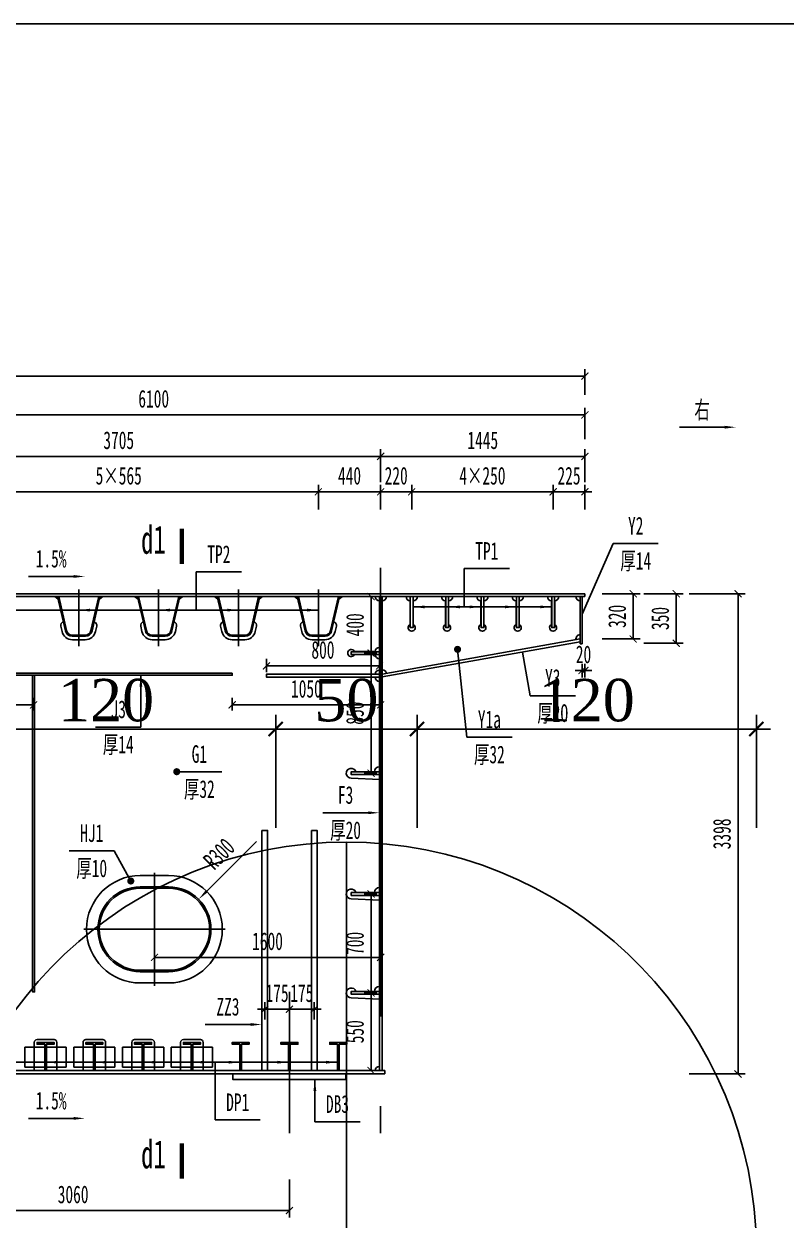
# Model space of a CAD drawing. Extents: x -149716 to 104715, y -26828 to 33500.
# Drawn here: x 919 to 6310, y 5526 to 13989 of the extents above; entities that cross this region are included whole.
import ezdxf
from ezdxf.enums import TextEntityAlignment as Align

# ---------------------------------------------------------------- set-up
doc = ezdxf.new("R2010")
doc.units = 0
doc.header["$LTSCALE"] = 1000
doc.linetypes.add('CENTER', pattern=[50.8, 31.75, -6.35, 6.35, -6.35])
doc.linetypes.add('DASHED', pattern=[19.05, 12.7, -6.35])
doc.layers.get('0').update_dxf_attribs({"linetype": 'CONTINUOUS'})
doc.layers.get('Defpoints').update_dxf_attribs({"color": 250, "linetype": 'CONTINUOUS'})
doc.layers.add('01', color=1, linetype='CONTINUOUS', lineweight=25)
for name, color, linetype in [('02', 2, 'CONTINUOUS'), ('03', 3, 'DASHED'), ('04', 4, 'CONTINUOUS'), ('06', 6, 'CENTER'), ('07', 7, 'CONTINUOUS')]:
    doc.layers.add(name, color=color, linetype=linetype)
doc.styles.add('dd', font='times.ttf')
doc.styles.add('仿宋', font='simfang.ttf', dxfattribs={"width": 0.64})
doc.dimstyles.new('1：50', dxfattribs={"dimscale": 50, "dimtxt": 2.5, "dimasz": 1, "dimexe": 1, "dimexo": 0, "dimgap": 1, "dimtad": 1, "dimdec": 1, "dimdsep": 46, "dimtxsty": '仿宋', "dimblk": 'ARCHTICK', "dimcen": 0, "dimclrd": 256, "dimclre": 256, "dimclrt": 256, "dimazin": 2, "dimtfac": 1, "dimtdec": 1, "dimtix": 1, "dimtmove": 2, "dimatfit": 3, "dimfxl": 1, "dimtvp": 0.8, "dimtolj": 1, "dimtzin": 0, "dimlwd": -1, "dimlwe": -1, "dimarcsym": 0})
doc.dimstyles.get("Standard").update_dxf_attribs({"dimtxt": 0.18, "dimasz": 0.18, "dimexe": 0.18, "dimexo": 0.0625, "dimgap": 0.09, "dimtad": 0, "dimtih": 1, "dimtoh": 1, "dimdec": 4, "dimzin": 0, "dimdsep": 46, "dimtxsty": 'Standard', "dimcen": 0.09, "dimadec": 0, "dimazin": 0, "dimtfac": 1, "dimtdec": 4, "dimtofl": 0, "dimtmove": 0, "dimatfit": 3, "dimfxl": 1, "dimtolj": 1, "dimtzin": 0, "dimarcsym": 0})

# ---------------------------------------------------------------- blocks, each defined once
blk = doc.blocks.new('_ArchTick')
at = {"color": 0, "linetype": 'ByBlock', "const_width": 0.15}
blk.add_lwpolyline([(-0.5, -0.5), (0.5, 0.5)], dxfattribs=at)
blk = doc.blocks.new('*D13')
at = {"layer": '04', "transparency": 16777216}
for p, q in [((50177.6, 138194.4), (50177.6, 138377.4)), ((64477.6, 138194.4), (64477.6, 138377.4)), ((50177.6, 138327.4), (64477.6, 138327.4))]:
    blk.add_line(p, q, dxfattribs=at)
at = {"layer": 'Defpoints', "color": 0, "transparency": 16777216}
for p in [(64477.6, 138327.4), (50177.6, 138194.4), (64477.6, 138194.4)]:
    blk.add_point(p, dxfattribs=at)
at = {"layer": '04', "transparency": 16777216, "xscale": 50, "yscale": 50, "zscale": 50, "rotation": 180}
blk.add_blockref('_ArchTick', (50177.6, 138327.4), dxfattribs=at)
at = {"layer": '04', "transparency": 16777216, "xscale": 50, "yscale": 50, "zscale": 50}
blk.add_blockref('_ArchTick', (64477.6, 138327.4), dxfattribs=at)
at = {"layer": '04', "transparency": 16777216, "insert": (57327.6, 138440.6), "char_height": 125, "attachment_point": 5, "style": '仿宋'}
blk.add_mtext('\\A1;14300', dxfattribs=at)
blk = doc.blocks.new('*D21')
at = {"layer": '04', "transparency": 16777216}
for p, q in [((58377.6, 137881.2), (58377.6, 138102.9)), ((58377.6, 138052.9), (64477.6, 138052.9)), ((64477.6, 137881.2), (64477.6, 138102.9))]:
    blk.add_line(p, q, dxfattribs=at)
at = {"layer": 'Defpoints', "color": 0, "transparency": 16777216}
for p in [(64477.6, 138052.9), (58377.6, 137881.2), (64477.6, 137881.2)]:
    blk.add_point(p, dxfattribs=at)
at = {"layer": '04', "transparency": 16777216, "xscale": 50, "yscale": 50, "zscale": 50, "rotation": 180}
blk.add_blockref('_ArchTick', (58377.6, 138052.9), dxfattribs=at)
at = {"layer": '04', "transparency": 16777216, "xscale": 50, "yscale": 50, "zscale": 50}
blk.add_blockref('_ArchTick', (64477.6, 138052.9), dxfattribs=at)
at = {"layer": '04', "transparency": 16777216, "insert": (61427.6, 138166.1), "char_height": 125, "attachment_point": 5, "style": '仿宋'}
blk.add_mtext('\\A1;6100', dxfattribs=at)
blk = doc.blocks.new('*D30')
at = {"layer": '04', "transparency": 16777216}
for p, q in [((59327.6, 137576.6), (59327.6, 137809.5)), ((63032.6, 137576.6), (63032.6, 137809.5)), ((63032.6, 137759.5), (59327.6, 137759.5))]:
    blk.add_line(p, q, dxfattribs=at)
at = {"layer": 'Defpoints', "color": 0, "transparency": 16777216}
for p in [(59327.6, 137759.5), (59327.6, 137576.6), (63032.6, 137576.6)]:
    blk.add_point(p, dxfattribs=at)
at = {"layer": '04', "transparency": 16777216, "xscale": 50, "yscale": 50, "zscale": 50, "rotation": 180}
blk.add_blockref('_ArchTick', (59327.6, 137759.5), dxfattribs=at)
at = {"layer": '04', "transparency": 16777216, "xscale": 50, "yscale": 50, "zscale": 50}
blk.add_blockref('_ArchTick', (63032.6, 137759.5), dxfattribs=at)
at = {"layer": '04', "transparency": 16777216, "insert": (61180.1, 137872.8), "char_height": 125, "attachment_point": 5, "style": '仿宋'}
blk.add_mtext('\\A1;3705', dxfattribs=at)
blk = doc.blocks.new('*D32')
at = {"layer": '04', "transparency": 16777216}
for p, q in [((59767.6, 137383.7), (59767.6, 137558.5)), ((62592.6, 137383.7), (62592.6, 137558.5)), ((59767.6, 137508.5), (62592.6, 137508.5))]:
    blk.add_line(p, q, dxfattribs=at)
at = {"layer": 'Defpoints', "color": 0, "transparency": 16777216}
for p in [(62592.6, 137508.5), (59767.6, 137383.7), (62592.6, 137383.7)]:
    blk.add_point(p, dxfattribs=at)
at = {"layer": '04', "transparency": 16777216, "xscale": 50, "yscale": 50, "zscale": 50, "rotation": 180}
blk.add_blockref('_ArchTick', (59767.6, 137508.5), dxfattribs=at)
at = {"layer": '04', "transparency": 16777216, "xscale": 50, "yscale": 50, "zscale": 50}
blk.add_blockref('_ArchTick', (62592.6, 137508.5), dxfattribs=at)
at = {"layer": '04', "transparency": 16777216, "insert": (61180.1, 137621.7), "char_height": 125, "attachment_point": 5, "style": '仿宋'}
blk.add_mtext('\\A1;5×565', dxfattribs=at)
blk = doc.blocks.new('*D33')
at = {"layer": '04', "transparency": 16777216}
for p, q in [((62592.6, 137383.7), (62592.6, 137558.5)), ((63032.6, 137383.7), (63032.6, 137558.5)), ((63032.6, 137508.5), (62592.6, 137508.5))]:
    blk.add_line(p, q, dxfattribs=at)
at = {"layer": 'Defpoints', "color": 0, "transparency": 16777216}
for p in [(62592.6, 137508.5), (62592.6, 137383.7), (63032.6, 137383.7)]:
    blk.add_point(p, dxfattribs=at)
at = {"layer": '04', "transparency": 16777216, "xscale": 50, "yscale": 50, "zscale": 50, "rotation": 180}
blk.add_blockref('_ArchTick', (62592.6, 137508.5), dxfattribs=at)
at = {"layer": '04', "transparency": 16777216, "xscale": 50, "yscale": 50, "zscale": 50}
blk.add_blockref('_ArchTick', (63032.6, 137508.5), dxfattribs=at)
at = {"layer": '04', "transparency": 16777216, "insert": (62812.6, 137621.7), "char_height": 125, "attachment_point": 5, "style": '仿宋'}
blk.add_mtext('\\A1;440', dxfattribs=at)
blk = doc.blocks.new('*D34')
at = {"layer": '04', "transparency": 16777216}
for p, q in [((63032.6, 137383.7), (63032.6, 137558.5)), ((63252.6, 137383.7), (63252.6, 137558.5)), ((63032.6, 137508.5), (62982.6, 137508.5)), ((63032.6, 137508.5), (63252.6, 137508.5)), ((63252.6, 137508.5), (63302.6, 137508.5))]:
    blk.add_line(p, q, dxfattribs=at)
at = {"layer": 'Defpoints', "color": 0, "transparency": 16777216}
for p in [(63252.6, 137508.5), (63032.6, 137383.7), (63252.6, 137383.7)]:
    blk.add_point(p, dxfattribs=at)
at = {"layer": '04', "transparency": 16777216, "xscale": 50, "yscale": 50, "zscale": 50}
blk.add_blockref('_ArchTick', (63032.6, 137508.5), dxfattribs=at)
at = {"layer": '04', "transparency": 16777216, "xscale": 50, "yscale": 50, "zscale": 50, "rotation": 180}
blk.add_blockref('_ArchTick', (63252.6, 137508.5), dxfattribs=at)
at = {"layer": '04', "transparency": 16777216, "insert": (63142.6, 137621.7), "char_height": 125, "attachment_point": 5, "style": '仿宋'}
blk.add_mtext('\\A1;220', dxfattribs=at)
blk = doc.blocks.new('*D35')
at = {"layer": '04', "transparency": 16777216}
for p, q in [((63252.6, 137383.7), (63252.6, 137558.5)), ((64252.6, 137383.7), (64252.6, 137558.5)), ((63252.6, 137508.5), (64252.6, 137508.5))]:
    blk.add_line(p, q, dxfattribs=at)
at = {"layer": 'Defpoints', "color": 0, "transparency": 16777216}
for p in [(64252.6, 137508.5), (63252.6, 137383.7), (64252.6, 137383.7)]:
    blk.add_point(p, dxfattribs=at)
at = {"layer": '04', "transparency": 16777216, "xscale": 50, "yscale": 50, "zscale": 50, "rotation": 180}
blk.add_blockref('_ArchTick', (63252.6, 137508.5), dxfattribs=at)
at = {"layer": '04', "transparency": 16777216, "xscale": 50, "yscale": 50, "zscale": 50}
blk.add_blockref('_ArchTick', (64252.6, 137508.5), dxfattribs=at)
at = {"layer": '04', "transparency": 16777216, "insert": (63752.6, 137621.7), "char_height": 125, "attachment_point": 5, "style": '仿宋'}
blk.add_mtext('\\A1;4×250', dxfattribs=at)
blk = doc.blocks.new('*D36')
at = {"layer": '04', "transparency": 16777216}
for p, q in [((64252.6, 137383.7), (64252.6, 137558.5)), ((64477.6, 137383.7), (64477.6, 137558.5)), ((64252.6, 137508.5), (64202.6, 137508.5)), ((64252.6, 137508.5), (64477.6, 137508.5)), ((64477.6, 137508.5), (64527.6, 137508.5))]:
    blk.add_line(p, q, dxfattribs=at)
at = {"layer": 'Defpoints', "color": 0, "transparency": 16777216}
for p in [(64477.6, 137508.5), (64252.6, 137383.7), (64477.6, 137383.7)]:
    blk.add_point(p, dxfattribs=at)
at = {"layer": '04', "transparency": 16777216, "xscale": 50, "yscale": 50, "zscale": 50}
blk.add_blockref('_ArchTick', (64252.6, 137508.5), dxfattribs=at)
at = {"layer": '04', "transparency": 16777216, "xscale": 50, "yscale": 50, "zscale": 50, "rotation": 180}
blk.add_blockref('_ArchTick', (64477.6, 137508.5), dxfattribs=at)
at = {"layer": '04', "transparency": 16777216, "insert": (64365.1, 137621.7), "char_height": 125, "attachment_point": 5, "style": '仿宋'}
blk.add_mtext('\\A1;225', dxfattribs=at)
blk = doc.blocks.new('*D37')
at = {"layer": '04', "transparency": 16777216}
for p, q in [((63032.6, 137576.6), (63032.6, 137809.5)), ((64477.6, 137576.6), (64477.6, 137809.5)), ((63032.6, 137759.5), (64477.6, 137759.5))]:
    blk.add_line(p, q, dxfattribs=at)
at = {"layer": 'Defpoints', "color": 0, "transparency": 16777216}
for p in [(64477.6, 137759.5), (63032.6, 137576.6), (64477.6, 137576.6)]:
    blk.add_point(p, dxfattribs=at)
at = {"layer": '04', "transparency": 16777216, "xscale": 50, "yscale": 50, "zscale": 50, "rotation": 180}
blk.add_blockref('_ArchTick', (63032.6, 137759.5), dxfattribs=at)
at = {"layer": '04', "transparency": 16777216, "xscale": 50, "yscale": 50, "zscale": 50}
blk.add_blockref('_ArchTick', (64477.6, 137759.5), dxfattribs=at)
at = {"layer": '04', "transparency": 16777216, "insert": (63755.1, 137872.8), "char_height": 125, "attachment_point": 5, "style": '仿宋'}
blk.add_mtext('\\A1;1445', dxfattribs=at)
blk = doc.blocks.new('顶底板板肋带过焊孔')
at = {"layer": '01'}
blk.add_lwpolyline([(50530.3, 112160.4, 0.404482), (50559.3, 112130.4), (50559.3, 111962.8, 4.313631), (50581.3, 111962.8), (50581.3, 112130.4, 0.404482), (50610.3, 112160.4)], format="xyb", dxfattribs=at)
at = {"layer": '02'}
blk.add_lwpolyline([(50560.3, 112160.4), (50580.3, 112160.4), (50580.3, 111940.4), (50560.3, 111940.4)], close=True, dxfattribs=at)
blk = doc.blocks.new('U2加劲肋带过焊孔')
at = {"layer": '01'}
for p, q in [((48376, 137282.9), (48036, 137282.9)), ((48036, 137282.9), (48060.5, 137263.4)), ((48376, 137282.9), (48351.4, 137263.4)), ((48079.1, 137072.9), (48087.6, 137035.9)), ((48332.9, 137072.9), (48324.3, 137035.9)), ((48251.2, 136977.9), (48160.7, 136977.9))]:
    blk.add_line(p, q, dxfattribs=at)
for centre, radius, start, end in [((48103.4, 137078.6), 25, 103.06932, 193.06932), ((48160.7, 137052.9), 75, 193.06932, 270), ((48251.2, 137052.9), 75, 270, 346.93068), ((48308.5, 137078.6), 25, 346.93068, 76.93068)]:
    blk.add_arc(centre, radius, start, end, dxfattribs=at)
at = {"layer": '02'}
for points in [[(48056, 137282.9), (48112.3, 137040.1, 0.348876), (48159.1, 137002.9), (48252.8, 137002.9, 0.348876), (48299.6, 137040.1), (48356, 137282.9)], [(48064.2, 137282.9), (48120.1, 137041.9, 0.348876), (48159.1, 137010.9), (48252.8, 137010.9, 0.348876), (48291.8, 137041.9), (48347.8, 137282.9)]]:
    blk.add_lwpolyline(points, format="xyb", dxfattribs=at)
at = {"layer": '06', "ltscale": 0.1}
blk.add_line((48206, 137332.9), (48206, 136932.9), dxfattribs=at)
blk = doc.blocks.new('板肋带过焊孔')
at = {"layer": '01'}
blk.add_line((50817.6, 161172.4), (50617.6, 161182.4), dxfattribs=at)
for centre, start, end in [((50617.6, 161217.4), 16.60155, 270), ((50817.6, 161227.4), 90, 180)]:
    blk.add_arc(centre, 35, start, end, dxfattribs=at)
at = {"layer": '02'}
blk.add_lwpolyline([(50817.6, 161227.4), (50617.6, 161227.4), (50617.6, 161207.4), (50817.6, 161207.4)], close=True, dxfattribs=at)
blk = doc.blocks.new('底板T肋带过焊孔')
at = {"layer": '01'}
for p, q in [((46796.6, 157697.7), (46656.6, 157697.7)), ((46656.6, 157557.7), (46656.6, 157697.7)), ((46722.6, 157697.7), (46722.6, 157732.7)), ((46862.6, 157752.7), (46742.6, 157752.7)), ((46948.6, 157697.7), (46808.6, 157697.7)), ((46882.6, 157697.7), (46882.6, 157732.7)), ((46948.6, 157557.7), (46948.6, 157697.7)), ((46796.6, 157557.7), (46656.6, 157557.7)), ((46722.6, 157532.7), (46722.6, 157557.7)), ((46948.6, 157557.7), (46808.6, 157557.7)), ((46882.6, 157532.7), (46882.6, 157557.7))]:
    blk.add_line(p, q, dxfattribs=at)
for centre, start, end in [((46742.6, 157732.7), 90, 180), ((46862.6, 157732.7), 0, 90)]:
    blk.add_arc(centre, 20, start, end, dxfattribs=at)
at = {"layer": '02'}
blk.add_lwpolyline([(46808.6, 157532.7), (46796.6, 157532.7), (46796.6, 157718.7), (46742.6, 157718.7), (46742.6, 157732.7), (46862.6, 157732.7), (46862.6, 157718.7), (46808.6, 157718.7)], close=True, dxfattribs=at)
at = {"layer": '03', "ltscale": 0.1}
for p, q in [((46722.6, 157557.7), (46722.6, 157697.7)), ((46882.6, 157557.7), (46882.6, 157697.7))]:
    blk.add_line(p, q, dxfattribs=at)
blk = doc.blocks.new('*D42')
at = {"layer": '04', "transparency": 16777216}
for p, q in [((64893.7, 136787.4), (65173.6, 136787.4)), ((65123.6, 136787.4), (65123.6, 136437.4)), ((64893.7, 136437.4), (65173.6, 136437.4))]:
    blk.add_line(p, q, dxfattribs=at)
at = {"layer": 'Defpoints', "color": 0, "transparency": 16777216}
for p in [(64893.7, 136787.4), (64893.7, 136437.4), (65123.6, 136437.4)]:
    blk.add_point(p, dxfattribs=at)
at = {"layer": '04', "transparency": 16777216, "xscale": 50, "yscale": 50, "zscale": 50}
for p, rotation in [((65123.6, 136787.4), 90), ((65123.6, 136437.4), 270)]:
    blk.add_blockref('_ArchTick', p, dxfattribs=dict(at, rotation=rotation))
at = {"layer": '04', "transparency": 16777216, "insert": (65010.4, 136612.4), "char_height": 125, "attachment_point": 5, "rotation": 90, "style": '仿宋'}
blk.add_mtext('\\A1;350', dxfattribs=at)
blk = doc.blocks.new('*D43')
at = {"layer": '04', "transparency": 16777216}
for p, q in [((64600.7, 136787.4), (64869.2, 136787.4)), ((64819.2, 136787.4), (64819.2, 136467.4)), ((64600.7, 136467.4), (64869.2, 136467.4))]:
    blk.add_line(p, q, dxfattribs=at)
at = {"layer": 'Defpoints', "color": 0, "transparency": 16777216}
for p in [(64600.7, 136787.4), (64600.7, 136467.4), (64819.2, 136467.4)]:
    blk.add_point(p, dxfattribs=at)
at = {"layer": '04', "transparency": 16777216, "xscale": 50, "yscale": 50, "zscale": 50}
for p, rotation in [((64819.2, 136787.4), 90), ((64819.2, 136467.4), 270)]:
    blk.add_blockref('_ArchTick', p, dxfattribs=dict(at, rotation=rotation))
at = {"layer": '04', "transparency": 16777216, "insert": (64706, 136627.4), "char_height": 125, "attachment_point": 5, "rotation": 90, "style": '仿宋'}
blk.add_mtext('\\A1;320', dxfattribs=at)
blk = doc.blocks.new('*D44')
at = {"layer": '04', "transparency": 16777216}
for p, q in [((65214.6, 136787.4), (65610.6, 136787.4)), ((65560.6, 136787.4), (65560.6, 133389.4)), ((65214.6, 133389.4), (65610.6, 133389.4))]:
    blk.add_line(p, q, dxfattribs=at)
at = {"layer": 'Defpoints', "color": 0, "transparency": 16777216}
for p in [(65214.6, 136787.4), (65214.6, 133389.4), (65560.6, 133389.4)]:
    blk.add_point(p, dxfattribs=at)
at = {"layer": '04', "transparency": 16777216, "xscale": 50, "yscale": 50, "zscale": 50}
for p, rotation in [((65560.6, 136787.4), 90), ((65560.6, 133389.4), 270)]:
    blk.add_blockref('_ArchTick', p, dxfattribs=dict(at, rotation=rotation))
at = {"layer": '04', "transparency": 16777216, "insert": (65447.3, 135088.4), "char_height": 125, "attachment_point": 5, "rotation": 90, "style": '仿宋'}
blk.add_mtext('\\A1;3398', dxfattribs=at)
blk = doc.blocks.new('*D45')
at = {"layer": '04', "transparency": 16777216}
for p, q in [((63006.7, 136767.4), (62915, 136767.4)), ((62965, 136767.4), (62965, 136367.4)), ((63006.7, 136367.4), (62915, 136367.4))]:
    blk.add_line(p, q, dxfattribs=at)
at = {"layer": 'Defpoints', "color": 0, "transparency": 16777216}
for p in [(63006.7, 136767.4), (62965, 136367.4), (63006.7, 136367.4)]:
    blk.add_point(p, dxfattribs=at)
at = {"layer": '04', "transparency": 16777216, "xscale": 50, "yscale": 50, "zscale": 50}
for p, rotation in [((62965, 136767.4), 90), ((62965, 136367.4), 270)]:
    blk.add_blockref('_ArchTick', p, dxfattribs=dict(at, rotation=rotation))
at = {"layer": '04', "transparency": 16777216, "insert": (62851.8, 136567.4), "char_height": 125, "attachment_point": 5, "rotation": 90, "style": '仿宋'}
blk.add_mtext('\\A1;400', dxfattribs=at)
blk = doc.blocks.new('*D46')
at = {"layer": '04', "transparency": 16777216}
for p, q in [((63006.7, 136367.4), (62915, 136367.4)), ((62965, 136367.4), (62965, 135517.4)), ((63006.7, 135517.4), (62915, 135517.4))]:
    blk.add_line(p, q, dxfattribs=at)
at = {"layer": 'Defpoints', "color": 0, "transparency": 16777216}
for p in [(63006.7, 136367.4), (62965, 135517.4), (63006.7, 135517.4)]:
    blk.add_point(p, dxfattribs=at)
at = {"layer": '04', "transparency": 16777216, "xscale": 50, "yscale": 50, "zscale": 50}
for p, rotation in [((62965, 136367.4), 90), ((62965, 135517.4), 270)]:
    blk.add_blockref('_ArchTick', p, dxfattribs=dict(at, rotation=rotation))
at = {"layer": '04', "transparency": 16777216, "insert": (62851.8, 135942.4), "char_height": 125, "attachment_point": 5, "rotation": 90, "style": '仿宋'}
blk.add_mtext('\\A1;850', dxfattribs=at)
blk = doc.blocks.new('*D47')
at = {"layer": '04', "transparency": 16777216}
for p, q in [((63006.7, 133963.4), (62915, 133963.4)), ((62965, 133963.4), (62965, 133413.4)), ((63006.7, 133413.4), (62915, 133413.4))]:
    blk.add_line(p, q, dxfattribs=at)
at = {"layer": 'Defpoints', "color": 0, "transparency": 16777216}
for p in [(63006.7, 133963.4), (62965, 133413.4), (63006.7, 133413.4)]:
    blk.add_point(p, dxfattribs=at)
at = {"layer": '04', "transparency": 16777216, "xscale": 50, "yscale": 50, "zscale": 50}
for p, rotation in [((62965, 133963.4), 90), ((62965, 133413.4), 270)]:
    blk.add_blockref('_ArchTick', p, dxfattribs=dict(at, rotation=rotation))
at = {"layer": '04', "transparency": 16777216, "insert": (62851.8, 133688.4), "char_height": 125, "attachment_point": 5, "rotation": 90, "style": '仿宋'}
blk.add_mtext('\\A1;550', dxfattribs=at)
blk = doc.blocks.new('*D48')
at = {"layer": '04', "transparency": 16777216}
for p, q in [((63006.7, 134663.4), (62915, 134663.4)), ((62965, 133963.4), (62965, 134663.4)), ((63006.7, 133963.4), (62915, 133963.4))]:
    blk.add_line(p, q, dxfattribs=at)
at = {"layer": 'Defpoints', "color": 0, "transparency": 16777216}
for p in [(62965, 134663.4), (63006.7, 134663.4), (63006.7, 133963.4)]:
    blk.add_point(p, dxfattribs=at)
at = {"layer": '04', "transparency": 16777216, "xscale": 50, "yscale": 50, "zscale": 50}
for p, rotation in [((62965, 134663.4), 90), ((62965, 133963.4), 270)]:
    blk.add_blockref('_ArchTick', p, dxfattribs=dict(at, rotation=rotation))
at = {"layer": '04', "transparency": 16777216, "insert": (62851.8, 134313.4), "char_height": 125, "attachment_point": 5, "rotation": 90, "style": '仿宋'}
blk.add_mtext('\\A1;700', dxfattribs=at)
blk = doc.blocks.new('*D72')
at = {"layer": '04', "transparency": 16777216}
for p, q in [((61982.6, 135960.8), (61982.6, 136051)), ((63032.6, 135960.8), (63032.6, 136051)), ((61982.6, 136001), (63032.6, 136001))]:
    blk.add_line(p, q, dxfattribs=at)
at = {"layer": 'Defpoints', "color": 0, "transparency": 16777216}
for p in [(61982.6, 135960.8), (63032.6, 136001), (63032.6, 135960.8)]:
    blk.add_point(p, dxfattribs=at)
at = {"layer": '04', "transparency": 16777216, "xscale": 50, "yscale": 50, "zscale": 50, "rotation": 180}
blk.add_blockref('_ArchTick', (61982.6, 136001), dxfattribs=at)
at = {"layer": '04', "transparency": 16777216, "xscale": 50, "yscale": 50, "zscale": 50}
blk.add_blockref('_ArchTick', (63032.6, 136001), dxfattribs=at)
at = {"layer": '04', "transparency": 16777216, "insert": (62507.6, 136114.2), "char_height": 125, "attachment_point": 5, "style": '仿宋'}
blk.add_mtext('\\A1;1050', dxfattribs=at)
blk = doc.blocks.new('*D74')
at = {"layer": '04', "transparency": 16777216}
for p, q in [((59827.6, 135960.8), (59827.6, 136051)), ((60577.6, 135960.8), (60577.6, 136051)), ((59827.6, 136001), (60577.6, 136001))]:
    blk.add_line(p, q, dxfattribs=at)
at = {"layer": 'Defpoints', "color": 0, "transparency": 16777216}
for p in [(59827.6, 135960.8), (60577.6, 136001), (60577.6, 135960.8)]:
    blk.add_point(p, dxfattribs=at)
at = {"layer": '04', "transparency": 16777216, "xscale": 50, "yscale": 50, "zscale": 50, "rotation": 180}
blk.add_blockref('_ArchTick', (59827.6, 136001), dxfattribs=at)
at = {"layer": '04', "transparency": 16777216, "xscale": 50, "yscale": 50, "zscale": 50}
blk.add_blockref('_ArchTick', (60577.6, 136001), dxfattribs=at)
at = {"layer": '04', "transparency": 16777216, "insert": (60202.6, 136114.2), "char_height": 125, "attachment_point": 5, "style": '仿宋'}
blk.add_mtext('\\A1;750', dxfattribs=at)
blk = doc.blocks.new('*D81')
at = {"layer": '04', "transparency": 16777216}
for p, q in [((62224.6, 136232.3), (62224.6, 136326.3)), ((62224.6, 136276.3), (63024.6, 136276.3)), ((63024.6, 136232.3), (63024.6, 136326.3))]:
    blk.add_line(p, q, dxfattribs=at)
at = {"layer": 'Defpoints', "color": 0, "transparency": 16777216}
for p in [(63024.6, 136276.3), (62224.6, 136232.3), (63024.6, 136232.3)]:
    blk.add_point(p, dxfattribs=at)
at = {"layer": '04', "transparency": 16777216, "xscale": 50, "yscale": 50, "zscale": 50, "rotation": 180}
blk.add_blockref('_ArchTick', (62224.6, 136276.3), dxfattribs=at)
at = {"layer": '04', "transparency": 16777216, "xscale": 50, "yscale": 50, "zscale": 50}
blk.add_blockref('_ArchTick', (63024.6, 136276.3), dxfattribs=at)
at = {"layer": '04', "transparency": 16777216, "insert": (62624.6, 136389.5), "char_height": 125, "attachment_point": 5, "style": '仿宋'}
blk.add_mtext('\\A1;800', dxfattribs=at)
blk = doc.blocks.new('*D84')
at = {"layer": '04', "transparency": 16777216}
for p, q in [((64457.6, 136291.5), (64457.6, 136194.7)), ((64477.6, 136291.5), (64477.6, 136194.7)), ((64457.6, 136244.7), (64407.6, 136244.7)), ((64457.6, 136244.7), (64477.6, 136244.7)), ((64477.6, 136244.7), (64527.6, 136244.7))]:
    blk.add_line(p, q, dxfattribs=at)
at = {"layer": 'Defpoints', "color": 0, "transparency": 16777216}
for p in [(64457.6, 136291.5), (64477.6, 136291.5), (64477.6, 136244.7)]:
    blk.add_point(p, dxfattribs=at)
at = {"layer": '04', "transparency": 16777216, "xscale": 50, "yscale": 50, "zscale": 50}
blk.add_blockref('_ArchTick', (64457.6, 136244.7), dxfattribs=at)
at = {"layer": '04', "transparency": 16777216, "xscale": 50, "yscale": 50, "zscale": 50, "rotation": 180}
blk.add_blockref('_ArchTick', (64477.6, 136244.7), dxfattribs=at)
at = {"layer": '04', "transparency": 16777216, "insert": (64467.6, 136357.9), "char_height": 125, "attachment_point": 5, "style": '仿宋'}
blk.add_mtext('\\A1;20', dxfattribs=at)
blk = doc.blocks.new('腹板板肋带过焊孔1')
at = {"layer": '01'}
for p, q in [((53004.8, 112165.9), (52857.2, 112165.9)), ((53004.8, 112143.9), (52857.2, 112143.9))]:
    blk.add_line(p, q, dxfattribs=at)
for centre, radius, start, end in [((52827.3, 112164.9), 30, 1.91021, 90), ((52827.3, 112144.9), 30, 270, 358.08979), ((53027.3, 112154.9), 25, 206.10388, 153.89612)]:
    blk.add_arc(centre, radius, start, end, dxfattribs=at)
at = {"layer": '02'}
blk.add_lwpolyline([(52827.3, 112164.9), (53027.3, 112164.9), (53027.3, 112144.9), (52827.3, 112144.9)], close=True, dxfattribs=at)
blk = doc.blocks.new('*D98')
at = {"layer": '04', "transparency": 16777216}
for p, q in [((61432.6, 134159.2), (61432.6, 134264.8)), ((63032.6, 134159.2), (63032.6, 134264.8)), ((63032.6, 134214.8), (61432.6, 134214.8))]:
    blk.add_line(p, q, dxfattribs=at)
at = {"layer": 'Defpoints', "color": 0, "transparency": 16777216}
for p in [(61432.6, 134214.8), (61432.6, 134159.2), (63032.6, 134159.2)]:
    blk.add_point(p, dxfattribs=at)
at = {"layer": '04', "transparency": 16777216, "xscale": 50, "yscale": 50, "zscale": 50, "rotation": 180}
blk.add_blockref('_ArchTick', (61432.6, 134214.8), dxfattribs=at)
at = {"layer": '04', "transparency": 16777216, "xscale": 50, "yscale": 50, "zscale": 50}
blk.add_blockref('_ArchTick', (63032.6, 134214.8), dxfattribs=at)
at = {"layer": '04', "transparency": 16777216, "insert": (62232.6, 134328), "char_height": 125, "attachment_point": 5, "style": '仿宋'}
blk.add_mtext('\\A1;1600', dxfattribs=at)
blk = doc.blocks.new('*D102')
at = {"layer": '04', "transparency": 16777216}
for p, q in [((59327.6, 132642.1), (59327.6, 132373.4)), ((62387.6, 132642.1), (62387.6, 132373.4)), ((59327.6, 132423.4), (62387.6, 132423.4))]:
    blk.add_line(p, q, dxfattribs=at)
at = {"layer": 'Defpoints', "color": 0, "transparency": 16777216}
for p in [(59327.6, 132642.1), (62387.6, 132642.1), (62387.6, 132423.4)]:
    blk.add_point(p, dxfattribs=at)
at = {"layer": '04', "transparency": 16777216, "xscale": 50, "yscale": 50, "zscale": 50, "rotation": 180}
blk.add_blockref('_ArchTick', (59327.6, 132423.4), dxfattribs=at)
at = {"layer": '04', "transparency": 16777216, "xscale": 50, "yscale": 50, "zscale": 50}
blk.add_blockref('_ArchTick', (62387.6, 132423.4), dxfattribs=at)
at = {"layer": '04', "transparency": 16777216, "insert": (60857.6, 132536.7), "char_height": 125, "attachment_point": 5, "style": '仿宋'}
blk.add_mtext('\\A1;3060', dxfattribs=at)
blk = doc.blocks.new('*D103')
at = {"layer": '04', "transparency": 16777216}
for p, q in [((62387.6, 133776), (62387.6, 133897.3)), ((62562.6, 133776), (62562.6, 133897.3)), ((62387.6, 133847.3), (62337.6, 133847.3)), ((62562.6, 133847.3), (62387.6, 133847.3)), ((62562.6, 133847.3), (62612.6, 133847.3))]:
    blk.add_line(p, q, dxfattribs=at)
at = {"layer": 'Defpoints', "color": 0, "transparency": 16777216}
for p in [(62387.6, 133847.3), (62387.6, 133776), (62562.6, 133776)]:
    blk.add_point(p, dxfattribs=at)
at = {"layer": '04', "transparency": 16777216, "xscale": 50, "yscale": 50, "zscale": 50}
blk.add_blockref('_ArchTick', (62387.6, 133847.3), dxfattribs=at)
at = {"layer": '04', "transparency": 16777216, "xscale": 50, "yscale": 50, "zscale": 50, "rotation": 180}
blk.add_blockref('_ArchTick', (62562.6, 133847.3), dxfattribs=at)
at = {"layer": '04', "transparency": 16777216, "insert": (62475.1, 133960.5), "char_height": 125, "attachment_point": 5, "style": '仿宋'}
blk.add_mtext('\\A1;175', dxfattribs=at)
blk = doc.blocks.new('*D104')
at = {"layer": '04', "transparency": 16777216}
for p, q in [((62212.6, 133776), (62212.6, 133897.3)), ((62387.6, 133776), (62387.6, 133897.3)), ((62212.6, 133847.3), (62162.6, 133847.3)), ((62387.6, 133847.3), (62212.6, 133847.3)), ((62387.6, 133847.3), (62437.6, 133847.3))]:
    blk.add_line(p, q, dxfattribs=at)
at = {"layer": 'Defpoints', "color": 0, "transparency": 16777216}
for p in [(62212.6, 133847.3), (62212.6, 133776), (62387.6, 133776)]:
    blk.add_point(p, dxfattribs=at)
at = {"layer": '04', "transparency": 16777216, "xscale": 50, "yscale": 50, "zscale": 50}
blk.add_blockref('_ArchTick', (62212.6, 133847.3), dxfattribs=at)
at = {"layer": '04', "transparency": 16777216, "xscale": 50, "yscale": 50, "zscale": 50, "rotation": 180}
blk.add_blockref('_ArchTick', (62387.6, 133847.3), dxfattribs=at)
at = {"layer": '04', "transparency": 16777216, "insert": (62300.1, 133960.5), "char_height": 125, "attachment_point": 5, "style": '仿宋'}
blk.add_mtext('\\A1;175', dxfattribs=at)
blk = doc.blocks.new('*D622')
at = {"color": 0, "lineweight": -2, "transparency": 16777216}
for p, q in [((300, 8300), (300, 9100)), ((2700, 8300), (2700, 9100)), ((200, 9000), (2800, 9000))]:
    blk.add_line(p, q, dxfattribs=at)
at = {"layer": 'Defpoints', "color": 0, "transparency": 16777216}
for p in [(2700, 9000), (300, 8200), (2700, 8200)]:
    blk.add_point(p, dxfattribs=at)
at = {"color": 0, "lineweight": -2, "transparency": 16777216, "xscale": 100, "yscale": 100, "zscale": 100, "rotation": 180}
blk.add_blockref('_ArchTick', (300, 9000), dxfattribs=at)
at = {"color": 0, "lineweight": -2, "transparency": 16777216, "xscale": 100, "yscale": 100, "zscale": 100}
blk.add_blockref('_ArchTick', (2700, 9000), dxfattribs=at)
at = {"color": 0, "transparency": 16777216, "insert": (1500, 9202.6), "char_height": 300, "attachment_point": 5, "style": 'dd'}
blk.add_mtext('\\A1;120', dxfattribs=at)
blk = doc.blocks.new('*D623')
at = {"color": 0, "lineweight": -2, "transparency": 16777216}
for p, q in [((2700, 8300), (2700, 9100)), ((3700, 8300), (3700, 9100)), ((2600, 9000), (3800, 9000))]:
    blk.add_line(p, q, dxfattribs=at)
at = {"layer": 'Defpoints', "color": 0, "transparency": 16777216}
for p in [(3700, 9000), (2700, 8200), (3700, 8200)]:
    blk.add_point(p, dxfattribs=at)
at = {"color": 0, "lineweight": -2, "transparency": 16777216, "xscale": 100, "yscale": 100, "zscale": 100, "rotation": 180}
blk.add_blockref('_ArchTick', (2700, 9000), dxfattribs=at)
at = {"color": 0, "lineweight": -2, "transparency": 16777216, "xscale": 100, "yscale": 100, "zscale": 100}
blk.add_blockref('_ArchTick', (3700, 9000), dxfattribs=at)
at = {"color": 0, "transparency": 16777216, "insert": (3200, 9202.6), "char_height": 300, "attachment_point": 5, "style": 'dd'}
blk.add_mtext('\\A1;50', dxfattribs=at)
blk = doc.blocks.new('*D624')
at = {"color": 0, "lineweight": -2, "transparency": 16777216}
for p, q in [((3700, 8300), (3700, 9100)), ((6100, 8300), (6100, 9100)), ((3600, 9000), (6200, 9000))]:
    blk.add_line(p, q, dxfattribs=at)
at = {"layer": 'Defpoints', "color": 0, "transparency": 16777216}
for p in [(6100, 9000), (3700, 8200), (6100, 8200)]:
    blk.add_point(p, dxfattribs=at)
at = {"color": 0, "lineweight": -2, "transparency": 16777216, "xscale": 100, "yscale": 100, "zscale": 100, "rotation": 180}
blk.add_blockref('_ArchTick', (3700, 9000), dxfattribs=at)
at = {"color": 0, "lineweight": -2, "transparency": 16777216, "xscale": 100, "yscale": 100, "zscale": 100}
blk.add_blockref('_ArchTick', (6100, 9000), dxfattribs=at)
at = {"color": 0, "transparency": 16777216, "insert": (4900, 9202.6), "char_height": 300, "attachment_point": 5, "style": 'dd'}
blk.add_mtext('\\A1;120', dxfattribs=at)
blk = doc.blocks.new('A$C2AD75E5C')
at = {"layer": '02'}
for p, q in [((9495.11, 6833.35), (15595.11, 6833.35)), ((9495.11, 6813.35), (15595.11, 6813.35)), ((14142.11, 6813.35), (14142.11, 3459.35)), ((14162.11, 6813.35), (14162.11, 3459.35)), ((15561.11, 6479.35), (15561.11, 6813.35)), ((15575.11, 6813.35), (15575.11, 6479.35)), ((15595.11, 6833.35), (15595.11, 6813.35)), ((15561.11, 6513.35), (14162.11, 6265.48)), ((15561.11, 6493.04), (14162.11, 6245.17)), ((15575.11, 6479.35), (15561.11, 6479.35)), ((9495.11, 3459.35), (14180.11, 3459.35)), ((9495.11, 3435.35), (14180.11, 3435.35)), ((14180.11, 3459.35), (14180.11, 3435.35))]:
    blk.add_line(p, q, dxfattribs=at)
for points in [[(13100.11, 6270.35), (10945.11, 6270.35), (10945.11, 6256.35), (13100.11, 6256.35)], [(14142.11, 6263.35), (13342.11, 6263.35), (13342.11, 6243.35), (14142.11, 6243.35)], [(11702.11, 6256.35), (11688.11, 6256.35), (11688.11, 4016.35), (11702.11, 4016.35)], [(13310.11, 5159.35), (13350.11, 5159.35), (13350.11, 3459.35), (13310.11, 3459.35)], [(13660.11, 5159.35), (13700.11, 5159.35), (13700.11, 3459.35), (13660.11, 3459.35)], [(13166.11, 3459.35), (13154.11, 3459.35), (13154.11, 3645.35), (13100.11, 3645.35), (13100.11, 3659.35), (13220.11, 3659.35), (13220.11, 3645.35), (13166.11, 3645.35)], [(13511.11, 3459.35), (13499.11, 3459.35), (13499.11, 3645.35), (13445.11, 3645.35), (13445.11, 3659.35), (13565.11, 3659.35), (13565.11, 3645.35), (13511.11, 3645.35)], [(13856.11, 3459.35), (13844.11, 3459.35), (13844.11, 3645.35), (13790.11, 3645.35), (13790.11, 3659.35), (13910.11, 3659.35), (13910.11, 3645.35), (13856.11, 3645.35)], [(13105.11, 3435.35), (13905.11, 3435.35), (13905.11, 3395.35), (13105.11, 3395.35)]]:
    blk.add_lwpolyline(points, close=True, dxfattribs=at)
for points in [[(12450.11, 4079.35), (12650.11, 4079.35, 1), (12650.11, 4839.35), (12450.11, 4839.35, 1)], [(12450.11, 4159.35), (12650.11, 4159.35, 1), (12650.11, 4759.35), (12450.11, 4759.35, 1)], [(12450.11, 4169.35), (12650.11, 4169.35, 1), (12650.11, 4749.35), (12450.11, 4749.35, 1)]]:
    blk.add_lwpolyline(points, format="xyb", close=True, dxfattribs=at)
for centre, start, end in [((14142.11, 6813.35), 180, 270), ((14162.11, 6813.35), 270, 0), ((15561.11, 6813.35), 180, 270), ((15561.11, 6513.35), 90, 190.047355), ((14142.11, 6263.35), 90, 180), ((14162.11, 6265.48), 10.047355, 90), ((14142.11, 6243.35), 180, 270), ((14142.11, 3459.35), 90, 180)]:
    blk.add_arc(centre, 30, start, end, dxfattribs=at)
at = {"layer": '06', "ltscale": 0.1}
for p, q in [((14150.11, 7017.73), (14150.11, 3017.73)), ((12550.11, 4859.35), (12550.11, 4059.35)), ((13050.11, 4459.35), (12050.11, 4459.35)), ((13505.11, 4017.73), (13505.11, 3017.73))]:
    blk.add_line(p, q, dxfattribs=at)
at = {"layer": '07'}
for p, q in [((16263.94, 8011.76), (16583.94, 8011.76)), ((15794.29, 7189.79), (15575.11, 6688.87)), ((16114.29, 7189.79), (15794.29, 7189.79)), ((11659.47, 6955.67), (11979.47, 6955.67)), ((13165.88, 6988.39), (12845.88, 6988.39)), ((12845.88, 6988.39), (12845.88, 6717.66)), ((15061.26, 7010.98), (14741.26, 7010.98)), ((14741.26, 7010.98), (14741.26, 6740.25)), ((13710.11, 6717.66), (8745.11, 6717.66)), ((15359.11, 6740.25), (14381.11, 6740.25)), ((14759.31, 5819.19), (14694.2, 6439.83)), ((15207.49, 6111.66), (15153.48, 6420.82)), ((12454.23, 5889.94), (12454.23, 6256.35)), ((15527.49, 6111.66), (15207.49, 6111.66)), ((12454.23, 5889.94), (12134.23, 5889.94)), ((15079.31, 5819.19), (14759.31, 5819.19)), ((13027.93, 5574.35), (12707.93, 5574.35)), ((13742.11, 5283.62), (14062.11, 5283.62)), ((12919.15, 4727.71), (13272.7, 5081.26)), ((11946.46, 5013.89), (12266.46, 5013.89)), ((12266.46, 5013.89), (12382.88, 4800.89)), ((12910.11, 3785.58), (13230.11, 3785.58)), ((13844.11, 3518.7), (8791.11, 3518.7)), ((12979.21, 3110.29), (12979.21, 3518.7)), ((13685.03, 3096.77), (13685.03, 3395.35)), ((11659.47, 3121.33), (11979.47, 3121.33)), ((13299.21, 3110.29), (12979.21, 3110.29)), ((14005.03, 3096.77), (13685.03, 3096.77))]:
    blk.add_line(p, q, dxfattribs=at)
for points in [[(16663.94, 8011.76, 0, 20, 0), (16583.94, 8011.76, 8, 8, 0)], [(12059.47, 6955.67, 0, 20, 0), (11979.47, 6955.67, 8, 8, 0)], [(12015.11, 6717.66, 0, 20, 0), (12095.11, 6717.66, 8, 8, 0)], [(12580.11, 6717.66, 0, 20, 0), (12660.11, 6717.66, 8, 8, 0)], [(13145.11, 6717.66, 0, 20, 0), (13065.11, 6717.66, 8, 8, 0)], [(13710.11, 6717.66, 0, 20, 0), (13630.11, 6717.66, 8, 8, 0)], [(14381.11, 6740.25, 0, 20, 0), (14461.11, 6740.25, 8, 8, 0)], [(14631.11, 6740.25, 0, 20, 0), (14711.11, 6740.25, 8, 8, 0)], [(14859.11, 6740.25, 0, 20, 0), (14779.11, 6740.25, 8, 8, 0)], [(15109.11, 6740.25, 0, 20, 0), (15029.11, 6740.25, 8, 8, 0)], [(15359.11, 6740.25, 0, 20, 0), (15279.11, 6740.25, 8, 8, 0)], [(14681.7, 6439.83, 25, 25, 1), (14706.7, 6439.83, 25, 25, 1), (14681.7, 6439.83, 0, 0, 0)], [(12454.23, 6256.35, 0, 20, 0), (12454.23, 6176.35, 8, 8, 0)], [(12695.43, 5574.35, 25, 25, 1), (12720.43, 5574.35, 25, 25, 1), (12695.43, 5574.35, 0, 0, 0)], [(14142.11, 5283.62, 0, 20, 0), (14062.11, 5283.62, 8, 8, 0)], [(12370.38, 4800.89, 25, 25, -1), (12395.38, 4800.89, 25, 25, -1), (12370.38, 4800.89, 0, 0, 0)], [(12862.58, 4671.14, 0, 20, 0), (12919.15, 4727.71, 0, 0, 0)], [(13310.11, 3785.58, 0, 20, 0), (13230.11, 3785.58, 8, 8, 0)], [(11786.11, 3518.7, 0, 20, 0), (11866.11, 3518.7, 8, 8, 0)], [(12131.11, 3518.7, 0, 20, 0), (12211.11, 3518.7, 8, 8, 0)], [(12476.11, 3518.7, 0, 20, 0), (12556.11, 3518.7, 8, 8, 0)], [(12821.11, 3518.7, 0, 20, 0), (12901.11, 3518.7, 8, 8, 0)], [(13154.11, 3518.7, 0, 20, 0), (13074.11, 3518.7, 8, 8, 0)], [(13499.11, 3518.7, 0, 20, 0), (13419.11, 3518.7, 8, 8, 0)], [(13844.11, 3518.7, 0, 20, 0), (13764.11, 3518.7, 8, 8, 0)], [(13685.03, 3395.35, 0, 20, 0), (13685.03, 3315.35, 8, 8, 0)], [(12059.47, 3121.33, 0, 20, 0), (11979.47, 3121.33, 8, 8, 0)]]:
    blk.add_lwpolyline(points, format="xyseb", dxfattribs=at)
at = {"layer": '07', "const_width": 30}
for points in [[(12743.18, 7044.15), (12743.18, 7294.15)], [(12743.18, 2695.43), (12743.18, 2945.43)]]:
    blk.add_lwpolyline(points, dxfattribs=at)
at = {"layer": '02', "xscale": -1}
for name, p in [('U2加劲肋带过焊孔', (60221.07, -130469.56)), ('U2加劲肋带过焊孔', (60786.07, -130469.56)), ('U2加劲肋带过焊孔', (61351.07, -130469.56)), ('U2加劲肋带过焊孔', (61916.07, -130469.56)), ('顶底板板肋带过焊孔', (64940.43, -105347.01)), ('顶底板板肋带过焊孔', (65190.43, -105347.01)), ('顶底板板肋带过焊孔', (65440.43, -105347.01)), ('顶底板板肋带过焊孔', (65690.43, -105347.01)), ('顶底板板肋带过焊孔', (65940.43, -105347.01)), ('腹板板肋带过焊孔1', (66969.36, -105741.56))]:
    blk.add_blockref(name, p, dxfattribs=at)
at = {"layer": '02'}
for name, p in [('板肋带过焊孔', (-36675.52, -155654.01)), ('板肋带过焊孔', (-36675.52, -156508.01)), ('板肋带过焊孔', (-36675.52, -157208.01)), ('底板T肋带过焊孔', (-35022.52, -154073.33)), ('底板T肋带过焊孔', (-34677.52, -154073.33)), ('底板T肋带过焊孔', (-34332.52, -154073.33)), ('底板T肋带过焊孔', (-33987.52, -154073.33))]:
    blk.add_blockref(name, p, dxfattribs=at)
at = {"layer": '07', "style": '仿宋', "width": 0.64}
for s, height, p in [('右', 125, (16423.94, 8136.76)), ('Y2', 125, (15954.29, 7314.79)), ('d1', 200, (12543.18, 7219.15)), ('TP1', 125, (14901.26, 7135.98)), ('1.5%%%', 125, (11819.47, 7080.67)), ('TP2', 125, (13005.88, 7113.39)), ('厚14', 125, (15954.29, 7064.79)), ('Y3', 125, (15367.49, 6236.66)), ('J3', 125, (12294.23, 6014.94)), ('厚2O', 125, (15367.49, 5986.66)), ('Y1a', 125, (14919.31, 5944.19)), ('厚14', 125, (12294.23, 5764.94)), ('G1', 125, (12867.93, 5699.35)), ('厚32', 125, (14919.31, 5694.19)), ('厚32', 125, (12867.93, 5449.35)), ('F3', 125, (13902.11, 5408.62)), ('HJ1', 125, (12106.46, 5138.89)), ('厚20', 125, (13902.11, 5158.62)), ('厚10', 125, (12106.46, 4888.89)), ('ZZ3', 125, (13070.11, 3910.58)), ('1.5%%%', 125, (11819.47, 3246.33)), ('DP1', 125, (13139.21, 3235.29)), ('DB3', 125, (13845.03, 3221.77)), ('d1', 200, (12543.18, 2870.43))]:
    blk.add_text(s, height=height, dxfattribs=at).set_placement(p, align=Align.MIDDLE)
blk.add_text('R300', height=125, rotation=45, dxfattribs=at).set_placement((13007.54, 4992.87), align=Align.MIDDLE)
at = {"layer": '04'}
for p1, p2, distance, picture, middle in [((1295.11, 8240.42), (15595.11, 8240.42), 132.94, '*D13', (8445.11, 8486.58)), ((9495.11, 7927.2), (15595.11, 7927.2), 171.69, '*D21', (12545.11, 8212.11)), ((14150.11, 7622.63), (10445.11, 7622.63), -182.9, '*D30', (12297.61, 7918.74)), ((14150.11, 7622.63), (15595.11, 7622.63), 182.9, '*D37', (14872.61, 7918.74)), ((14150.11, 7429.66), (13710.11, 7429.66), -124.85, '*D33', (13930.11, 7667.72)), ((14150.11, 7429.66), (14370.11, 7429.66), 124.85, '*D34', (14260.11, 7667.72)), ((15370.11, 7429.66), (15595.11, 7429.66), 124.85, '*D36', (15482.61, 7667.72)), ((15718.18, 6833.35), (15718.18, 6513.35), 218.5, '*D43', (15823.47, 6673.35)), ((16011.16, 6833.35), (16011.16, 6483.35), 229.89, '*D42', (16127.84, 6658.35)), ((16332.09, 6833.35), (16332.09, 3435.35), 345.94, '*D44', (16564.82, 5134.35)), ((14124.22, 6813.35), (14124.22, 6413.35), -41.74, '*D45', (13969.26, 6613.35)), ((13342.11, 6278.31), (14142.11, 6278.31), 44.01, '*D81', (13742.11, 6435.54)), ((14124.22, 6413.35), (14124.22, 5563.35), -41.74, '*D46', (13969.26, 5988.35)), ((15575.11, 6337.45), (15595.11, 6337.45), -46.79, '*D84', (15585.11, 6403.87)), ((10945.11, 6006.84), (11695.11, 6006.84), 40.11, '*D74', (11320.11, 6160.16)), ((13100.11, 6006.84), (14150.11, 6006.84), 40.11, '*D72', (13625.11, 6160.16)), ((14124.22, 4009.35), (14124.22, 4709.35), 41.74, '*D48', (13969.26, 4359.35)), ((14150.11, 4205.18), (12550.11, 4205.18), -55.56, '*D98', (13350.11, 4373.95)), ((13505.11, 3821.98), (13330.11, 3821.98), -71.26, '*D104', (13417.61, 4006.45)), ((13680.11, 3821.98), (13505.11, 3821.98), -71.26, '*D103', (13592.61, 4006.45)), ((14124.22, 4009.35), (14124.22, 3459.35), -41.74, '*D47', (13969.26, 3734.35)), ((10445.11, 2688.06), (13505.11, 2688.06), -218.63, '*D102', (11975.11, 2582.64))]:
    dim = blk.add_aligned_dim(p1=p1, p2=p2, distance=distance, dimstyle='1：50', dxfattribs=at)
    dim.commit()
    dim.dimension.update_dxf_attribs({"geometry": picture, "text_midpoint": middle, "insert": (-48882.52, -129954.01)})
for p1, p2, text, picture, middle in [((10885.11, 7429.66), (13710.11, 7429.66), '5×565', '*D32', (12297.61, 7667.72)), ((14370.11, 7429.66), (15370.11, 7429.66), '4×250', '*D35', (14870.11, 7667.72))]:
    dim = blk.add_aligned_dim(p1=p1, p2=p2, distance=124.85, text=text, dimstyle='1：50', dxfattribs=at)
    dim.commit()
    dim.dimension.update_dxf_attribs({"geometry": picture, "text_midpoint": middle, "insert": (-48882.52, -129954.01)})

msp = doc.modelspace()

# ---------------------------------------------------------------- linework, layer by layer
at = {"linetype": 'CENTER', "ltscale": 5}
msp.add_line((3200, 8200), (3200, 0), dxfattribs=at)
msp.add_lwpolyline([(-17041.4364, 13989.0429), (18888.34633, 13989.0429), (18888.34633, -12835.79969), (-17041.4364, -12835.79969)], close=True)
msp.add_arc((3200, 5300), 2900, 3.191164621, 176.808835379)

# ---------------------------------------------------------------- block references
msp.add_blockref('A$C2AD75E5C', (-10707.8401, 3123.95279))

# ---------------------------------------------------------------- dimensions: what is measured, and where the dimension line sits
for p1, p2, text, picture, middle in [((300, 8200), (2700, 8200), '120', '*D622', (1500, 9202.59553)), ((2700, 8200), (3700, 8200), '50', '*D623', (3200, 9202.59553)), ((3700, 8200), (6100, 8200), '120', '*D624', (4900, 9202.59553))]:
    dim = msp.add_aligned_dim(p1=p1, p2=p2, distance=800, text=text, dimstyle='Standard', override={"dimtxt": 300, "dimasz": 100, "dimexe": 100, "dimexo": 100, "dimgap": 50, "dimtad": 1, "dimjust": 0, "dimtih": 1, "dimtxsty": 'dd', "dimblk1": 'ArchTick', "dimblk2": 'ArchTick', "dimsah": 1, "dimdle": 100})
    dim.commit()
    dim.dimension.update_dxf_attribs({"geometry": picture, "text_midpoint": middle})

doc.saveas('drawing.dxf')
